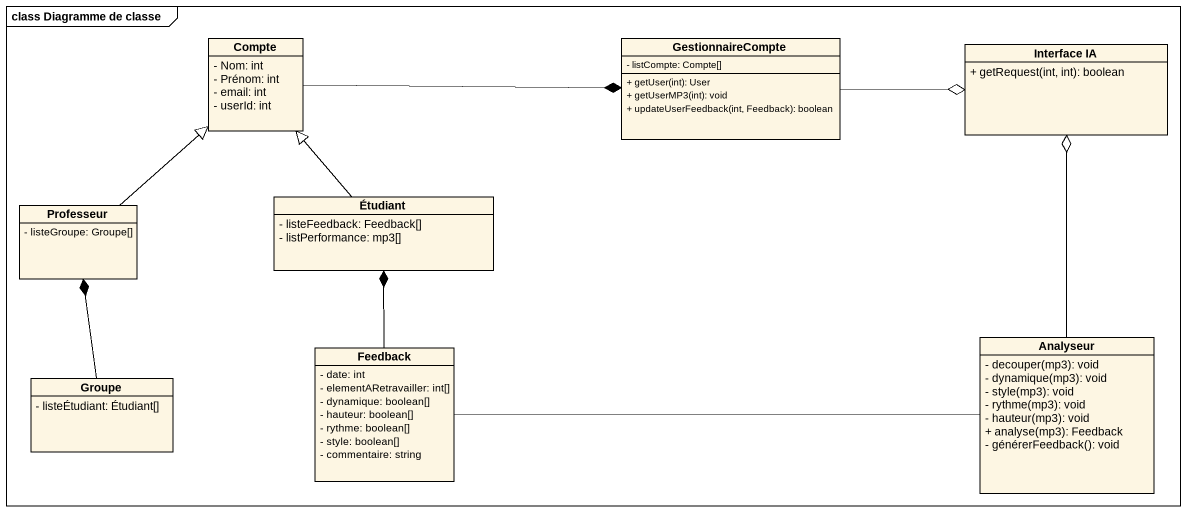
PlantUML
@startuml
mainframe class Diagramme de classe
hide circle
hide empty members
skinparam classAttributeIconSize 0
class Compte {
  - Nom: int
  - Prénom: int
  - email: int
  - userId: int
}
class GestionnaireCompte {
  - listCompte: Compte[]
  + getUser(int): User
  + getUserMP3(int): void
  + updateUserFeedback(int, Feedback): boolean
}
class "Interface IA" as Interface_IA {
  + getRequest(int, int): boolean
}
class Professeur {
  - listeGroupe: Groupe[]
}
class Étudiant {
  - listeFeedback: Feedback[]
  - listPerformance: mp3[]
}
class Feedback {
  - date: int
  - elementARetravailler: int[]
  - dynamique: boolean[]
  - hauteur: boolean[]
  - rythme: boolean[]
  - style: boolean[]
  - commentaire: string
}
class Analyseur {
  - decouper(mp3): void
  - dynamique(mp3): void
  - style(mp3): void
  - rythme(mp3): void
  - hauteur(mp3): void
  + analyse(mp3): Feedback
  - générerFeedback(): void
}
class Groupe {
  - listeÉtudiant: Étudiant[]
}
Compte -right-* GestionnaireCompte
GestionnaireCompte -right-o Interface_IA
Professeur -up-|> Compte
Étudiant -up-|> Compte
Feedback -up-* Étudiant
Analyseur -up-o Interface_IA
Analyseur -left- Feedback
Groupe -up-* Professeur
@enduml
